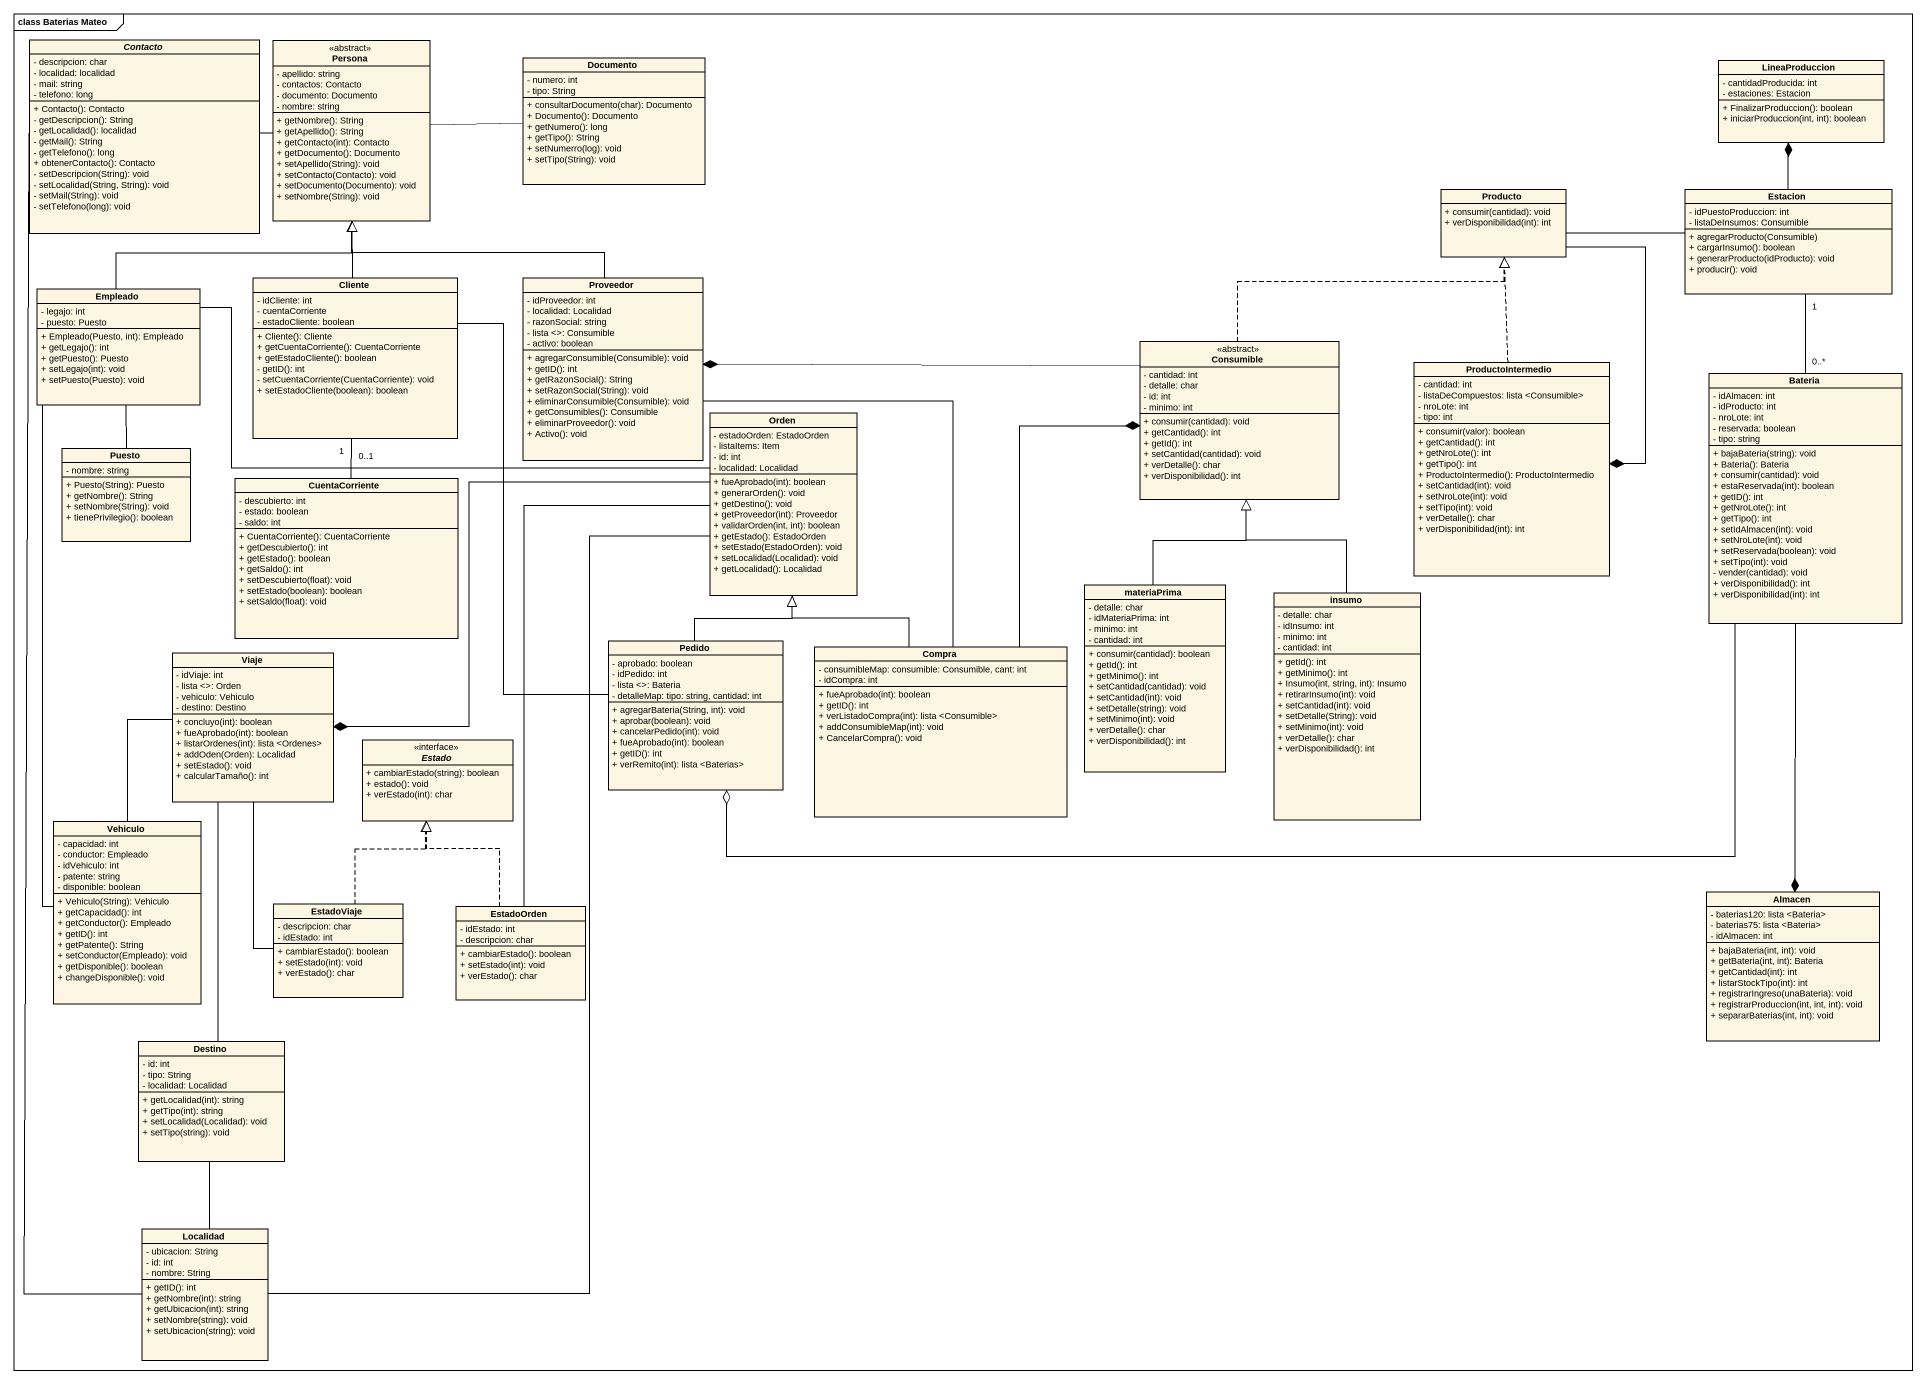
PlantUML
@startuml
mainframe class Baterias Mateo
hide circle
hide empty members
skinparam classAttributeIconSize 0
abstract class Contacto {
  - descripcion: char
  - localidad: localidad
  - mail: string
  - telefono: long
  + Contacto(): Contacto
  - getDescripcion(): String
  - getLocalidad(): localidad
  - getMail(): String
  - getTelefono(): long
  + obtenerContacto(): Contacto
  - setDescripcion(String): void
  - setLocalidad(String, String): void
  - setMail(String): void
  - setTelefono(long): void
}
class Persona <<abstract>> {
  - apellido: string
  - contactos: Contacto
  - documento: Documento
  - nombre: string
  + getNombre(): String
  + getApellido(): String
  + getContacto(int): Contacto
  + getDocumento(): Documento
  + setApellido(String): void
  + setContacto(Contacto): void
  + setDocumento(Documento): void
  + setNombre(String): void
}
class Documento {
  - numero: int
  - tipo: String
  + consultarDocumento(char): Documento
  + Documento(): Documento
  + getNumero(): long
  + getTipo(): String
  + setNumerro(log): void
  + setTipo(String): void
}
class LineaProduccion {
  - cantidadProducida: int
  - estaciones: Estacion
  + FinalizarProduccion(): boolean
  + iniciarProduccion(int, int): boolean
}
class Producto {
  + consumir(cantidad): void
  + verDisponibilidad(int): int
}
class Estacion {
  - idPuestoProduccion: int
  - listaDeInsumos: Consumible
  + agregarProducto(Consumible)
  + cargarInsumo(): boolean
  + generarProducto(idProducto): void
  + producir(): void
}
class Empleado {
  - legajo: int
  - puesto: Puesto
  + Empleado(Puesto, int): Empleado
  + getLegajo(): int
  + getPuesto(): Puesto
  + setLegajo(int): void
  + setPuesto(Puesto): void
}
class Cliente {
  - idCliente: int
  - cuentaCorriente
  - estadoCliente: boolean
  + Cliente(): Cliente
  + getCuentaCorriente(): CuentaCorriente
  + getEstadoCliente(): boolean
  - getID(): int
  - setCuentaCorriente(CuentaCorriente): void
  + setEstadoCliente(boolean): boolean
}
class Proveedor {
  - idProveedor: int
  - localidad: Localidad
  - razonSocial: string
  - lista <>: Consumible
  - activo: boolean
  + agregarConsumible(Consumible): void
  + getID(): int
  + getRazonSocial(): String
  + setRazonSocial(String): void
  + eliminarConsumible(Consumible): void
  + getConsumibles(): Consumible
  + eliminarProveedor(): void
  + Activo(): void
}
class Consumible <<abstract>> {
  - cantidad: int
  - detalle: char
  - id: int
  - minimo: int
  + consumir(cantidad): void
  + getCantidad(): int
  + getId(): int
  + setCantidad(cantidad): void
  + verDetalle(): char
  + verDisponibilidad(): int
}
class ProductoIntermedio {
  - cantidad: int
  - listaDeCompuestos: lista <Consumible>
  - nroLote: int
  - tipo: int
  + consumir(valor): boolean
  + getCantidad(): int
  + getNroLote(): int
  + getTipo(): int
  + ProductoIntermedio(): ProductoIntermedio
  + setCantidad(int): void
  + setNroLote(int): void
  + setTipo(int): void
  + verDetalle(): char
  + verDisponibilidad(int): int
}
class Bateria {
  - idAlmacen: int
  - idProducto: int
  - nroLote: int
  - reservada: boolean
  - tipo: string
  + bajaBateria(string): void
  + Bateria(): Bateria
  + consumir(cantidad): void
  + estaReservada(int): boolean
  + getID(): int
  + getNroLote(): int
  + getTipo(): int
  + setIdAlmacen(int): void
  + setNroLote(int): void
  + setReservada(boolean): void
  + setTipo(int): void
  - vender(cantidad): void
  + verDisponibilidad(): int
  + verDisponibilidad(int): int
}
class Orden {
  - estadoOrden: EstadoOrden
  - listaItems: Item
  - id: int
  - localidad: Localidad
  + fueAprobado(int): boolean
  + generarOrden(): void
  + getDestino(): void
  + getProveedor(int): Proveedor
  + validarOrden(int, int): boolean
  + getEstado(): EstadoOrden
  + setEstado(EstadoOrden): void
  + setLocalidad(Localidad): void
  + getLocalidad(): Localidad
}
class Puesto {
  - nombre: string
  + Puesto(String): Puesto
  + getNombre(): String
  + setNombre(String): void
  + tienePrivilegio(): boolean
}
class CuentaCorriente {
  - descubierto: int
  - estado: boolean
  - saldo: int
  + CuentaCorriente(): CuentaCorriente
  + getDescubierto(): int
  + getEstado(): boolean
  + getSaldo(): int
  + setDescubierto(float): void
  + setEstado(boolean): boolean
  + setSaldo(float): void
}
class materiaPrima {
  - detalle: char
  - idMateriaPrima: int
  - minimo: int
  - cantidad: int
  + consumir(cantidad): boolean
  + getId(): int
  + getMinimo(): int
  + setCantidad(cantidad): void
  + setCantidad(int): void
  + setDetalle(string): void
  + setMinimo(int): void
  + verDetalle(): char
  + verDisponibilidad(): int
}
class insumo {
  - detalle: char
  - idInsumo: int
  - minimo: int
  - cantidad: int
  + getId(): int
  + getMinimo(): int
  + Insumo(int, string, int): Insumo
  + retirarInsumo(int): void
  + setCantidad(int): void
  + setDetalle(String): void
  + setMinimo(int): void
  + verDetalle(): char
  + verDisponibilidad(): int
}
class Viaje {
  - idViaje: int
  - lista <>: Orden
  - vehiculo: Vehiculo
  - destino: Destino
  + concluyo(int): boolean
  + fueAprobado(int): boolean
  + listarOrdenes(int): lista <Ordenes>
  + addOden(Orden): Localidad
  + setEstado(): void
  + calcularTamaño(): int
}
class Pedido {
  - aprobado: boolean
  - idPedido: int
  - lista <>: Bateria
  - detalleMap: tipo: string, cantidad: int
  + agregarBateria(String, int): void
  + aprobar(boolean): void
  + cancelarPedido(int): void
  + fueAprobado(int): boolean
  + getID(): int
  + verRemito(int): lista <Baterias>
}
class Compra {
  - consumibleMap: consumible: Consumible, cant: int
  - idCompra: int
  + fueAprobado(int): boolean
  + getID(): int
  + verListadoCompra(int): lista <Consumible>
  + addConsumibleMap(int): void
  + CancelarCompra(): void
}
interface Estado {
  + cambiarEstado(string): boolean
  + estado(): void
  + verEstado(int): char
}
class Vehiculo {
  - capacidad: int
  - conductor: Empleado
  - idVehiculo: int
  - patente: string
  - disponible: boolean
  + Vehiculo(String): Vehiculo
  + getCapacidad(): int
  + getConductor(): Empleado
  + getID(): int
  + getPatente(): String
  + setConductor(Empleado): void
  + getDisponible(): boolean
  + changeDisponible(): void
}
class Almacen {
  - baterias120: lista <Bateria>
  - baterias75: lista <Bateria>
  - idAlmacen: int
  + bajaBateria(int, int): void
  + getBateria(int, int): Bateria
  + getCantidad(int): int
  + listarStockTipo(int): int
  + registrarIngreso(unaBateria): void
  + registrarProduccion(int, int, int): void
  + separarBaterias(int, int): void
}
class EstadoViaje {
  - descripcion: char
  - idEstado: int
  + cambiarEstado(): boolean
  + setEstado(int): void
  + verEstado(): char
}
class EstadoOrden {
  - idEstado: int
  - descripcion: char
  + cambiarEstado(): boolean
  + setEstado(int): void
  + verEstado(): char
}
class Destino {
  - id: int
  - tipo: String
  - localidad: Localidad
  + getLocalidad(int): string
  + getTipo(int): string
  + setLocalidad(Localidad): void
  + setTipo(string): void
}
class Localidad {
  - ubicacion: String
  - id: int
  - nombre: String
  + getID(): int
  + getNombre(int): string
  + getUbicacion(int): string
  + setNombre(string): void
  + setUbicacion(string): void
}
Persona -left- Contacto
Persona -right- Documento
Producto --* ProductoIntermedio
Estacion -up-* LineaProduccion
Estacion -left- Producto
Empleado -up-|> Persona
Empleado -right- Orden
Empleado -- Puesto
Empleado -- Vehiculo
Cliente -up-|> Persona
Cliente -- Pedido
Proveedor -up-|> Persona
Proveedor -- Compra
Consumible .up.|> Producto
Consumible -left-* Proveedor
ProductoIntermedio .up.|> Producto
Bateria "0..*" -up- "1" Estacion
Bateria -left-o Pedido
Bateria --* Almacen
Orden -left-* Viaje
Orden -- EstadoOrden
CuentaCorriente "0..1" -up- "1" Cliente
materiaPrima -up-|> Consumible
insumo -up-|> Consumible
Viaje -- Vehiculo
Viaje -- Destino
Pedido -up-|> Orden
Compra -up-* Consumible
Compra -up-|> Orden
EstadoViaje -up- Viaje
EstadoViaje .up.|> Estado
EstadoOrden .up.|> Estado
Destino -- Localidad
Localidad -up- Contacto
Localidad -up- Orden
@enduml
